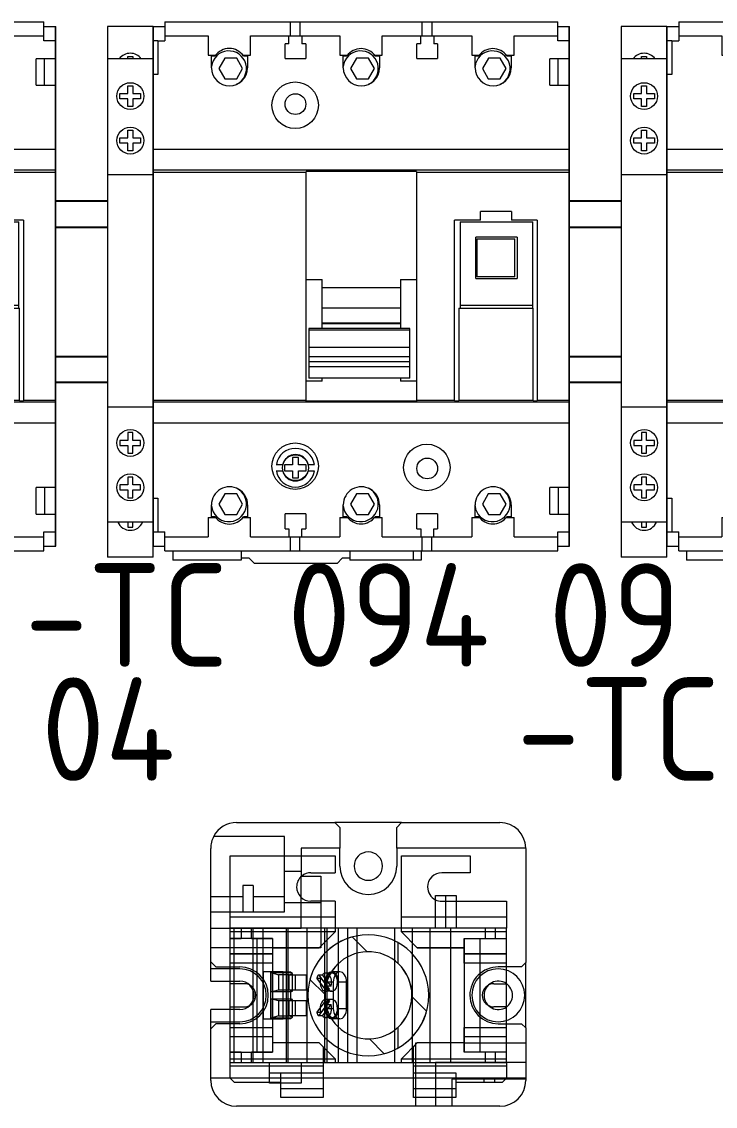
# Model space of a CAD drawing. Header units: millimetres. Extents: x 0 to 69574, y -5 to 41746.
# Drawn here: x 39216.5 to 39350.7, y 31009.5 to 31219.4 of the extents above; entities that cross this region are included whole.
import ezdxf
from ezdxf.enums import TextEntityAlignment as Align

# ---------------------------------------------------------------- set-up
doc = ezdxf.new("R2010")
doc.units = ezdxf.units.MM
doc.set_wipeout_variables(frame=1)
doc.layers.add('000-PI-Oprema', color=30, linetype='Continuous', lineweight=5)
doc.layers.add('000-PI_TEXT', color=7, linetype='Continuous')
doc.layers.add('004-PI-DIN Šina', color=3, linetype='Continuous')
doc.styles.add('PI0', font='isocpeur.ttf', dxfattribs={"width": 0.9})

# ---------------------------------------------------------------- blocks, each defined once
blk = doc.blocks.new('*U1111')
at = {"layer": '004-PI-DIN Šina'}
blk.add_lwpolyline([(570, -17.5), (570, 17.5), (0, 17.5), (0, -17.5)], close=True, dxfattribs=at)
for points in [[(0, 12.5), (570, 12.5)], [(0, -12.5), (570, -12.5)]]:
    blk.add_lwpolyline(points, dxfattribs=at)
blk = doc.blocks.new('NG125 - 18727')
at = {"layer": '000-PI-Oprema'}
for p, q in [((44905.47, 31577.53), (44903.92, 31577.53)), ((44906.47, 31576.53), (44905.47, 31577.53)), ((44923.47, 31577.53), (44922.47, 31576.53)), ((44924.92, 31577.53), (44923.47, 31577.53)), ((44903.92, 31577.15), (44890.67, 31577.15)), ((44922.47, 31576.53), (44906.47, 31576.53)), ((44938.72, 31577.15), (44924.92, 31577.15))]:
    blk.add_line(p, q, dxfattribs=at)
blk.add_wipeout([(44886.87, 31680.45), (44889.17, 31680.45), (44889.17, 31681.36), (44965.17, 31681.36), (44965.17, 31680.45), (44967.47, 31680.45), (44967.47, 31579.85), (44965.17, 31579.85), (44965.17, 31578.95), (44889.17, 31578.95), (44889.17, 31579.85), (44886.87, 31579.85)]).dxf.layer = '000-PI-Oprema'
for p, q in [((44886.87, 31579.85), (44886.87, 31680.45)), ((44886.87, 31680.45), (44889.17, 31680.45)), ((44886.97, 31579.85), (44886.97, 31680.45)), ((44889.17, 31681.36), (44889.17, 31677.66)), ((44889.17, 31681.36), (44965.17, 31681.36)), ((44913.44, 31678.65), (44913.44, 31681.36)), ((44915.29, 31681.36), (44915.29, 31678.65)), ((44938.94, 31678.65), (44938.94, 31681.36)), ((44940.79, 31681.36), (44940.79, 31678.65)), ((44965.17, 31677.66), (44965.17, 31681.36)), ((44965.17, 31680.45), (44967.47, 31680.45)), ((44967.37, 31579.85), (44967.37, 31680.45)), ((44967.47, 31579.85), (44967.47, 31680.45)), ((44889.17, 31678.65), (44897.52, 31678.65)), ((44897.52, 31678.65), (44897.52, 31674.85)), ((44905.72, 31674.85), (44905.72, 31678.65)), ((44905.72, 31678.65), (44923.02, 31678.65)), ((44913.17, 31677.06), (44913.17, 31678.66)), ((44915.67, 31678.66), (44915.67, 31677.06)), ((44923.02, 31678.65), (44923.02, 31674.85)), ((44931.22, 31674.85), (44931.22, 31678.65)), ((44931.22, 31678.65), (44948.52, 31678.65)), ((44938.67, 31677.07), (44938.67, 31678.66)), ((44941.17, 31678.66), (44941.17, 31677.07)), ((44948.52, 31678.65), (44948.52, 31674.85)), ((44956.72, 31674.85), (44956.72, 31678.65)), ((44956.72, 31678.65), (44965.17, 31678.65)), ((44887.82, 31677.66), (44886.97, 31677.66)), ((44887.82, 31677.66), (44887.82, 31671.16)), ((44887.82, 31677.66), (44889.17, 31677.66)), ((44912.42, 31674.22), (44912.42, 31677.06)), ((44913.17, 31677.06), (44912.42, 31677.06)), ((44916.42, 31677.06), (44915.67, 31677.06)), ((44916.42, 31677.06), (44916.42, 31674.22)), ((44937.92, 31674.22), (44937.92, 31677.07)), ((44938.67, 31677.07), (44937.92, 31677.07)), ((44941.92, 31677.07), (44941.17, 31677.07)), ((44941.92, 31677.07), (44941.92, 31674.22)), ((44967.37, 31677.66), (44965.17, 31677.66)), ((44897.52, 31674.85), (44898.97, 31674.85)), ((44898.17, 31672.45), (44898.17, 31674.75)), ((44898.17, 31674.75), (44898.89, 31674.75)), ((44900.74, 31674.31), (44899.59, 31672.31)), ((44903.05, 31674.31), (44900.74, 31674.31)), ((44904.21, 31672.31), (44903.05, 31674.31)), ((44904.27, 31674.85), (44905.72, 31674.85)), ((44904.34, 31674.75), (44905.17, 31674.75)), ((44905.17, 31674.75), (44905.17, 31672.45)), ((44912.42, 31674.22), (44916.42, 31674.22)), ((44923.02, 31674.85), (44924.47, 31674.85)), ((44923.67, 31672.45), (44923.67, 31674.75)), ((44923.67, 31674.75), (44924.39, 31674.75)), ((44926.25, 31674.32), (44925.09, 31672.32)), ((44928.56, 31674.31), (44926.25, 31674.32)), ((44929.71, 31672.31), (44928.56, 31674.31)), ((44929.76, 31674.85), (44931.22, 31674.85)), ((44929.84, 31674.75), (44930.67, 31674.75)), ((44930.67, 31674.75), (44930.67, 31672.45)), ((44937.92, 31674.22), (44941.92, 31674.22)), ((44948.52, 31674.85), (44949.97, 31674.85)), ((44949.17, 31672.45), (44949.17, 31674.75)), ((44949.17, 31674.75), (44949.89, 31674.75)), ((44951.75, 31674.32), (44950.59, 31672.32)), ((44954.06, 31674.31), (44951.75, 31674.32)), ((44955.21, 31672.31), (44954.06, 31674.31)), ((44955.26, 31674.85), (44956.72, 31674.85)), ((44955.34, 31674.75), (44956.17, 31674.75)), ((44956.17, 31674.75), (44956.17, 31672.45)), ((44963.67, 31669.1), (44963.67, 31674.2)), ((44967.37, 31674.2), (44963.67, 31674.2)), ((44965.27, 31669.1), (44965.27, 31674.2)), ((44899.59, 31672.31), (44900.74, 31670.31)), ((44903.05, 31670.31), (44904.21, 31672.31)), ((44925.09, 31672.32), (44926.23, 31670.32)), ((44928.54, 31670.31), (44929.71, 31672.31)), ((44950.59, 31672.32), (44951.73, 31670.32)), ((44954.04, 31670.31), (44955.21, 31672.31)), ((44887.82, 31671.16), (44886.97, 31671.16)), ((44900.74, 31670.31), (44903.05, 31670.31)), ((44926.23, 31670.32), (44928.54, 31670.31)), ((44951.73, 31670.32), (44954.04, 31670.31)), ((44963.67, 31669.1), (44967.37, 31669.1)), ((44967.37, 31656.64), (44886.97, 31656.64)), ((44967.37, 31656.6), (44886.97, 31656.6)), ((44967.37, 31652.6), (44886.97, 31652.6)), ((44886.97, 31652.25), (44916.52, 31652.25)), ((44916.52, 31607.95), (44916.52, 31652.36)), ((44937.82, 31652.36), (44916.52, 31652.36)), ((44937.82, 31652.36), (44937.82, 31607.95)), ((44937.82, 31652.25), (44967.37, 31652.25)), ((44956.22, 31644.6), (44950.22, 31644.6)), ((44950.22, 31642.95), (44950.22, 31644.6)), ((44956.22, 31644.6), (44956.22, 31642.95)), ((44945.22, 31608.03), (44945.22, 31642.95)), ((44950.22, 31642.95), (44945.22, 31642.95)), ((44946.32, 31642.65), (44960.32, 31642.65)), ((44946.32, 31642.65), (44946.32, 31625.9)), ((44961.22, 31642.95), (44956.22, 31642.95)), ((44960.32, 31625.9), (44960.32, 31642.65)), ((44961.22, 31642.95), (44961.22, 31608.03)), ((44957.29, 31639.64), (44949.31, 31639.64)), ((44949.31, 31631.65), (44949.31, 31639.64)), ((44949.53, 31639.35), (44956.87, 31639.35)), ((44949.53, 31639.35), (44949.53, 31632.01)), ((44956.87, 31632.01), (44956.87, 31639.35)), ((44957.29, 31639.64), (44957.29, 31631.65)), ((44956.87, 31632.01), (44949.53, 31632.01)), ((44916.52, 31631.5), (44919.57, 31631.5)), ((44919.57, 31622.01), (44919.57, 31631.5)), ((44919.57, 31629.9), (44934.77, 31629.9)), ((44934.77, 31631.5), (44937.82, 31631.5)), ((44934.77, 31631.5), (44934.77, 31622.01)), ((44949.31, 31631.65), (44957.29, 31631.65)), ((44934.77, 31625.94), (44919.57, 31625.94)), ((44946.02, 31625.9), (44960.42, 31625.9)), ((44946.02, 31625.9), (44946.02, 31608.03)), ((44960.32, 31626.44), (44946.32, 31626.44)), ((44960.42, 31608.03), (44960.42, 31625.9)), ((44916.98, 31622.01), (44916.98, 31612.37)), ((44936.58, 31622.01), (44916.98, 31622.01)), ((44936.58, 31621.65), (44916.98, 31621.65)), ((44934.77, 31623), (44919.57, 31623)), ((44919.57, 31622.97), (44934.77, 31622.97)), ((44936.58, 31612.37), (44936.58, 31622.01)), ((44936.58, 31618.29), (44916.98, 31618.29)), ((44936.58, 31616.54), (44916.98, 31616.54)), ((44936.58, 31615.53), (44916.98, 31615.53)), ((44936.58, 31614.59), (44916.98, 31614.59)), ((44919.57, 31611.81), (44916.52, 31611.81)), ((44936.58, 31612.37), (44916.98, 31612.37)), ((44919.57, 31611.81), (44919.57, 31612.37)), ((44934.77, 31612.37), (44934.77, 31611.81)), ((44937.82, 31611.81), (44934.77, 31611.81)), ((44916.52, 31608.06), (44886.97, 31608.06)), ((44967.37, 31607.71), (44886.97, 31607.71)), ((44937.82, 31607.95), (44916.52, 31607.95)), ((44945.22, 31608.06), (44937.82, 31608.06)), ((44945.22, 31608.03), (44946.02, 31608.03)), ((44960.42, 31608.06), (44946.02, 31608.06)), ((44960.42, 31608.03), (44961.22, 31608.03)), ((44967.37, 31608.06), (44961.22, 31608.06)), ((44967.37, 31603.69), (44886.97, 31603.69)), ((44915.02, 31597.02), (44913.82, 31597.02)), ((44913.82, 31597.02), (44913.82, 31595.64)), ((44915.02, 31595.64), (44915.02, 31597.02)), ((44910.72, 31595.71), (44911.95, 31595.71)), ((44911.95, 31594.4), (44910.72, 31594.4)), ((44913.82, 31595.64), (44912.3, 31595.64)), ((44912.3, 31595.64), (44912.3, 31594.46)), ((44912.3, 31594.46), (44913.82, 31594.46)), ((44913.82, 31594.46), (44913.82, 31593.08)), ((44916.51, 31595.64), (44915.02, 31595.64)), ((44915.02, 31594.46), (44916.51, 31594.46)), ((44915.02, 31593.08), (44915.02, 31594.46)), ((44916.51, 31594.46), (44916.51, 31595.64)), ((44916.88, 31595.71), (44918.11, 31595.71)), ((44918.11, 31594.4), (44916.88, 31594.4)), ((44913.82, 31593.08), (44915.02, 31593.08)), ((44900.74, 31590.01), (44899.59, 31588.01)), ((44903.05, 31590.01), (44900.74, 31590.01)), ((44904.21, 31588.01), (44903.05, 31590.01)), ((44926.23, 31590.01), (44925.09, 31588.01)), ((44928.54, 31590.02), (44926.23, 31590.01)), ((44929.71, 31588.02), (44928.54, 31590.02)), ((44951.73, 31590.01), (44950.59, 31588.01)), ((44954.04, 31590.02), (44951.73, 31590.01)), ((44955.21, 31588.02), (44954.04, 31590.02)), ((44967.37, 31591.2), (44963.67, 31591.2)), ((44963.67, 31586.1), (44963.67, 31591.2)), ((44965.27, 31591.2), (44965.27, 31586.1)), ((44886.97, 31589.15), (44887.82, 31589.15)), ((44887.82, 31589.15), (44887.82, 31582.65)), ((44898.17, 31585.57), (44898.17, 31587.87)), ((44899.59, 31588.01), (44900.74, 31586.01)), ((44903.05, 31586.01), (44904.21, 31588.01)), ((44905.17, 31587.87), (44905.17, 31585.57)), ((44923.67, 31585.57), (44923.67, 31587.87)), ((44925.09, 31588.01), (44926.25, 31586.01)), ((44928.56, 31586.02), (44929.71, 31588.02)), ((44930.67, 31587.87), (44930.67, 31585.57)), ((44949.17, 31585.57), (44949.17, 31587.87)), ((44950.59, 31588.01), (44951.75, 31586.01)), ((44954.06, 31586.02), (44955.21, 31588.02)), ((44956.17, 31587.87), (44956.17, 31585.57)), ((44900.74, 31586.01), (44903.05, 31586.01)), ((44916.42, 31586.11), (44912.42, 31586.11)), ((44912.42, 31583.26), (44912.42, 31586.11)), ((44916.42, 31586.11), (44916.42, 31583.26)), ((44926.25, 31586.01), (44928.56, 31586.02)), ((44941.92, 31586.11), (44937.92, 31586.11)), ((44937.92, 31583.26), (44937.92, 31586.11)), ((44941.92, 31586.11), (44941.92, 31583.26)), ((44951.75, 31586.01), (44954.06, 31586.02)), ((44963.67, 31586.1), (44967.37, 31586.1)), ((44897.52, 31585.45), (44898.98, 31585.45)), ((44897.52, 31585.45), (44897.52, 31581.69)), ((44898.89, 31585.57), (44898.17, 31585.57)), ((44904.25, 31585.45), (44905.72, 31585.45)), ((44905.17, 31585.57), (44904.34, 31585.57)), ((44905.72, 31581.69), (44905.72, 31585.45)), ((44923.02, 31585.45), (44924.48, 31585.45)), ((44923.02, 31585.45), (44923.02, 31581.69)), ((44924.39, 31585.57), (44923.67, 31585.57)), ((44929.75, 31585.45), (44931.22, 31585.45)), ((44930.67, 31585.57), (44929.84, 31585.57)), ((44931.22, 31581.69), (44931.22, 31585.45)), ((44948.52, 31585.45), (44949.98, 31585.45)), ((44948.52, 31585.45), (44948.52, 31581.69)), ((44949.89, 31585.57), (44949.17, 31585.57)), ((44955.25, 31585.45), (44956.72, 31585.45)), ((44956.17, 31585.57), (44955.34, 31585.57)), ((44956.72, 31581.69), (44956.72, 31585.45)), ((44886.97, 31582.65), (44887.82, 31582.65)), ((44887.82, 31582.65), (44889.17, 31582.65)), ((44889.17, 31578.96), (44889.17, 31582.65)), ((44889.17, 31581.69), (44897.52, 31581.69)), ((44905.72, 31581.69), (44913.17, 31581.69)), ((44912.42, 31583.26), (44913.17, 31583.26)), ((44913.17, 31583.26), (44913.17, 31581.66)), ((44913.17, 31581.66), (44915.67, 31581.66)), ((44913.44, 31578.95), (44913.44, 31581.66)), ((44915.29, 31578.95), (44915.29, 31581.66)), ((44915.67, 31583.26), (44916.42, 31583.26)), ((44915.67, 31581.66), (44915.67, 31583.26)), ((44915.67, 31581.69), (44923.02, 31581.69)), ((44931.22, 31581.69), (44938.67, 31581.69)), ((44937.92, 31583.26), (44938.67, 31583.26)), ((44938.67, 31583.26), (44938.67, 31581.66)), ((44938.67, 31581.66), (44941.17, 31581.66)), ((44938.94, 31578.95), (44938.94, 31581.66)), ((44940.79, 31578.95), (44940.79, 31581.66)), ((44941.17, 31583.26), (44941.92, 31583.26)), ((44941.17, 31581.66), (44941.17, 31583.26)), ((44941.17, 31581.69), (44948.52, 31581.69)), ((44956.72, 31581.69), (44965.17, 31581.69)), ((44965.17, 31582.65), (44967.37, 31582.65)), ((44965.17, 31578.96), (44965.17, 31582.65)), ((44886.87, 31579.85), (44889.17, 31579.85)), ((44965.17, 31579.85), (44967.47, 31579.85)), ((44889.17, 31578.99), (44913.44, 31578.99)), ((44889.17, 31578.95), (44965.17, 31578.95)), ((44890.67, 31578.95), (44890.67, 31577.15)), ((44903.92, 31578.95), (44903.92, 31577.15)), ((44915.29, 31578.99), (44938.94, 31578.99)), ((44924.92, 31578.95), (44924.92, 31577.15)), ((44937.17, 31578.95), (44937.17, 31577.15)), ((44938.72, 31578.95), (44938.72, 31577.15)), ((44940.79, 31578.99), (44965.17, 31578.99))]:
    blk.add_line(p, q, dxfattribs=at)
for centre, radius in [((44914.36, 31665.19), 4.5), ((44914.42, 31665.41), 2.01), ((44914.36, 31595.35), 4.5), ((44939.84, 31595.11), 4.5), ((44914.42, 31595.06), 2.5), ((44939.92, 31594.91), 2.01)]:
    blk.add_circle(centre, radius, dxfattribs=at)
for centre, radius, start, end in [((44901.62, 31672.86), 3.32, 34.9041, 145.0933), ((44927.12, 31672.78), 3.36, 35.9277, 144.0696), ((44952.62, 31672.78), 3.36, 35.9124, 144.085), ((44901.55, 31672.3), 3.4, 295.8467, 173.7823), ((44927.05, 31672.3), 3.4, 295.8467, 173.7823), ((44952.55, 31672.3), 3.4, 295.8467, 173.7823), ((44901.67, 31672.45), 3.5, 180.0006, 359.9994), ((44927.17, 31672.45), 3.5, 180.0006, 359.9994), ((44952.67, 31672.45), 3.5, 180.0006, 359.9994), ((44914.42, 31595.05), 3.75, 10.0334, 169.9666), ((44914.42, 31595.05), 2.55, 14.8453, 165.1547), ((44914.42, 31595.05), 3.75, 190.0334, 349.9666), ((44914.42, 31595.05), 2.55, 194.8453, 345.1547), ((44901.67, 31587.87), 3.5, 359.9994, 180.0006), ((44901.55, 31588.02), 3.4, 186.2177, 64.0719), ((44927.17, 31587.87), 3.5, 359.9994, 180.0006), ((44927.05, 31588.02), 3.4, 186.2177, 64.0719), ((44952.67, 31587.87), 3.5, 359.9994, 180.0006), ((44952.55, 31588.02), 3.4, 186.2177, 64.0719), ((44901.62, 31587.47), 3.32, 214.9068, 325.0959), ((44927.12, 31587.55), 3.36, 215.9304, 324.0723), ((44952.62, 31587.55), 3.36, 215.9151, 324.0876)]:
    blk.add_arc(centre, radius, start, end, dxfattribs=at)
blk = doc.blocks.new('NG125 AUX - 19072')
at = {"layer": '000-PI-Oprema'}
for p, q in [((44879.01, 31670.7), (44878.45, 31671.64)), ((44879.58, 31671.64), (44879.01, 31670.7)), ((44879.58, 31672.74), (44879.58, 31671.64)), ((44879.68, 31650.14), (44879.68, 31654.14)), ((44881.58, 31647.14), (44881.58, 31648.74)), ((44882.48, 31641.54), (44882.48, 31645.54)), ((44883.58, 31612.44), (44883.58, 31616.9)), ((44878.45, 31587.34), (44879.01, 31588.28)), ((44879.01, 31588.28), (44879.58, 31587.34)), ((44879.58, 31586.24), (44879.58, 31587.34))]:
    blk.add_line(p, q, dxfattribs=at)
blk.add_wipeout([(44867.18, 31680.84), (44875.98, 31680.84), (44875.98, 31578.14), (44867.18, 31578.14)]).dxf.layer = '000-PI-Oprema'
for p, q in [((44867.18, 31680.84), (44867.18, 31578.14)), ((44875.98, 31680.84), (44867.18, 31680.84)), ((44875.98, 31578.14), (44875.98, 31680.84)), ((44875.98, 31674.54), (44867.18, 31674.54)), ((44871.08, 31674.54), (44871.08, 31675.04)), ((44871.08, 31675.04), (44872.08, 31675.04)), ((44872.08, 31675.04), (44872.08, 31674.54)), ((44875.98, 31672.74), (44879.58, 31672.74)), ((44878.45, 31671.64), (44875.98, 31671.64)), ((44869.58, 31666.84), (44869.58, 31667.84)), ((44869.58, 31667.84), (44871.08, 31667.84)), ((44871.08, 31667.84), (44871.08, 31669.34)), ((44871.08, 31669.34), (44872.08, 31669.34)), ((44872.08, 31669.34), (44872.08, 31667.84)), ((44872.08, 31667.84), (44873.58, 31667.84)), ((44873.58, 31667.84), (44873.58, 31666.84)), ((44871.08, 31666.84), (44869.58, 31666.84)), ((44871.08, 31665.34), (44871.08, 31666.84)), ((44872.08, 31666.84), (44872.08, 31665.34)), ((44873.58, 31666.84), (44872.08, 31666.84)), ((44872.08, 31665.34), (44871.08, 31665.34)), ((44869.58, 31658.24), (44869.58, 31659.24)), ((44869.58, 31659.24), (44871.08, 31659.24)), ((44871.08, 31659.24), (44871.08, 31660.74)), ((44871.08, 31660.74), (44872.08, 31660.74)), ((44872.08, 31660.74), (44872.08, 31659.24)), ((44872.08, 31659.24), (44873.58, 31659.24)), ((44873.58, 31659.24), (44873.58, 31658.24)), ((44871.08, 31658.24), (44869.58, 31658.24)), ((44871.08, 31656.74), (44871.08, 31658.24)), ((44872.08, 31658.24), (44872.08, 31656.74)), ((44873.58, 31658.24), (44872.08, 31658.24)), ((44872.08, 31656.74), (44871.08, 31656.74)), ((44875.98, 31654.14), (44879.68, 31654.14)), ((44879.68, 31653.87), (44875.98, 31653.87)), ((44875.98, 31652.14), (44867.18, 31652.14)), ((44875.98, 31650.41), (44879.68, 31650.41)), ((44875.98, 31650.14), (44879.68, 31650.14)), ((44875.98, 31648.74), (44881.58, 31648.74)), ((44875.98, 31647.14), (44881.58, 31647.14)), ((44875.98, 31645.54), (44882.48, 31645.54)), ((44875.98, 31641.54), (44882.48, 31641.54)), ((44883.58, 31616.9), (44875.98, 31616.9)), ((44883.58, 31614.37), (44875.98, 31614.37)), ((44883.58, 31612.44), (44875.98, 31612.44)), ((44875.98, 31607.14), (44867.18, 31607.14)), ((44871.08, 31600.74), (44869.58, 31600.74)), ((44869.58, 31600.74), (44869.58, 31599.74)), ((44872.08, 31602.24), (44871.08, 31602.24)), ((44871.08, 31602.24), (44871.08, 31600.74)), ((44872.08, 31600.74), (44872.08, 31602.24)), ((44873.58, 31600.74), (44872.08, 31600.74)), ((44873.58, 31599.74), (44873.58, 31600.74)), ((44869.58, 31599.74), (44871.08, 31599.74)), ((44871.08, 31599.74), (44871.08, 31598.24)), ((44871.08, 31598.24), (44872.08, 31598.24)), ((44872.08, 31599.74), (44873.58, 31599.74)), ((44872.08, 31598.24), (44872.08, 31599.74)), ((44871.08, 31592.14), (44869.58, 31592.14)), ((44869.58, 31592.14), (44869.58, 31591.14)), ((44872.08, 31593.64), (44871.08, 31593.64)), ((44871.08, 31593.64), (44871.08, 31592.14)), ((44872.08, 31592.14), (44872.08, 31593.64)), ((44873.58, 31592.14), (44872.08, 31592.14)), ((44873.58, 31591.14), (44873.58, 31592.14)), ((44869.58, 31591.14), (44871.08, 31591.14)), ((44871.08, 31591.14), (44871.08, 31589.64)), ((44872.08, 31591.14), (44873.58, 31591.14)), ((44872.08, 31589.64), (44872.08, 31591.14)), ((44871.08, 31589.64), (44872.08, 31589.64)), ((44878.45, 31587.34), (44875.98, 31587.34)), ((44875.98, 31586.24), (44879.58, 31586.24)), ((44875.98, 31584.94), (44867.18, 31584.94)), ((44871.08, 31584.94), (44871.08, 31583.94)), ((44871.08, 31583.94), (44872.08, 31583.94)), ((44872.08, 31583.94), (44872.08, 31584.94)), ((44875.98, 31578.14), (44867.18, 31578.14))]:
    blk.add_line(p, q, dxfattribs=at)
for centre in [(44871.58, 31667.34), (44871.58, 31658.74), (44871.58, 31600.24), (44871.58, 31591.64)]:
    blk.add_circle(centre, 2.6, dxfattribs=at)
for centre, start, end in [((44871.58, 31673.04), 35.182, 144.8148), ((44871.58, 31585.94), 202.6927, 336.9213)]:
    blk.add_arc(centre, 2.6, start, end, dxfattribs=at)
blk = doc.blocks.new('DELTA IP 15 - 47506015')
at = {"layer": '000-PI-Oprema'}
for p, q in [((47093.87, 28633.66), (47094.94, 28633.66)), ((47093.87, 28633.66), (47093.87, 28633.66)), ((47094.94, 28633.66), (47094.94, 28633.66)), ((47094.94, 28633.66), (47096.94, 28633.66)), ((47096.94, 28633.66), (47103.2, 28633.66)), ((47096.94, 28633.66), (47096.94, 28633.66)), ((47103.2, 28633.66), (47103.2, 28633.66)), ((47103.2, 28633.66), (47110.14, 28633.66)), ((47103.2, 28631.94), (47103.2, 28633.66)), ((47106.34, 28633.66), (47106.34, 28633.66)), ((47106.34, 28625.19), (47106.34, 28633.66)), ((47110.14, 28633.66), (47144.81, 28633.66)), ((47110.14, 28633.66), (47110.14, 28633.66)), ((47110.14, 28633.66), (47110.14, 28631.94)), ((47144.81, 28633.66), (47144.81, 28633.66)), ((47102.42, 28631.94), (47110.62, 28631.94)), ((47102.42, 28627.19), (47102.42, 28631.94)), ((47102.42, 28631.94), (47102.42, 28631.94)), ((47103.2, 28628.38), (47103.2, 28631.94)), ((47110.14, 28631.94), (47110.14, 28621.39)), ((47110.62, 28631.94), (47110.62, 28631.94)), ((47110.62, 28631.94), (47110.62, 28627.19)), ((47128.05, 28627.19), (47128.05, 28631.94)), ((47128.05, 28631.94), (47128.05, 28631.94)), ((47128.05, 28631.94), (47136.25, 28631.94)), ((47136.25, 28631.94), (47136.25, 28627.19)), ((47136.25, 28631.94), (47136.25, 28631.94)), ((47089.06, 28630.04), (47089.06, 28630.04)), ((47093.39, 28628.99), (47092.62, 28628.23)), ((47093.39, 28628.99), (47093.39, 28628.99)), ((47102.42, 28628.99), (47093.39, 28628.99)), ((47094.94, 28628.38), (47094.94, 28628.99)), ((47096.94, 28628.99), (47096.94, 28628.38)), ((47102.42, 28630.19), (47102.42, 28630.19)), ((47102.42, 28630.19), (47102.42, 28630.19)), ((47110.62, 28630.19), (47102.42, 28630.19)), ((47102.42, 28628.99), (47102.42, 28628.99)), ((47110.62, 28630.19), (47110.62, 28630.19)), ((47110.62, 28630.19), (47110.62, 28630.19)), ((47128.05, 28630.19), (47128.05, 28630.19)), ((47128.05, 28630.19), (47128.05, 28630.19)), ((47136.25, 28630.19), (47128.05, 28630.19)), ((47132.34, 28629.19), (47136.25, 28629.19)), ((47132.34, 28627.19), (47132.34, 28629.19)), ((47132.34, 28629.19), (47132.34, 28629.19)), ((47136.25, 28630.19), (47136.25, 28630.19)), ((47136.25, 28630.19), (47136.25, 28630.19)), ((47136.25, 28629.19), (47138.47, 28629.19)), ((47145.28, 28628.99), (47136.25, 28628.99)), ((47136.25, 28628.99), (47136.25, 28628.99)), ((47138.47, 28629.19), (47138.47, 28628.99)), ((47138.47, 28629.19), (47138.47, 28629.19)), ((47138.47, 28628.99), (47138.47, 28627.19)), ((47145.28, 28628.99), (47145.28, 28628.99)), ((47146.05, 28628.23), (47145.28, 28628.99)), ((47149.62, 28630.04), (47149.62, 28630.04)), ((47088.87, 28628.38), (47088.87, 28628.66)), ((47088.87, 28628.66), (47088.87, 28628.66)), ((47088.87, 28628.66), (47088.87, 28628.66)), ((47088.87, 28628.38), (47088.87, 28628.38)), ((47088.87, 28628.38), (47092.78, 28628.38)), ((47088.87, 28621.39), (47088.87, 28628.38)), ((47088.87, 28628.14), (47088.87, 28628.14)), ((47149.81, 28628.14), (47088.87, 28628.14)), ((47092.62, 28628.23), (47092.62, 28628.23)), ((47092.62, 28625.19), (47092.62, 28628.23)), ((47092.78, 28628.38), (47103.2, 28628.38)), ((47094.94, 28628.38), (47094.94, 28628.38)), ((47096.94, 28628.38), (47096.94, 28628.38)), ((47110.62, 28627.19), (47102.42, 28627.19)), ((47102.42, 28627.19), (47102.42, 28627.19)), ((47103.2, 28628.38), (47103.2, 28628.38)), ((47110.62, 28627.19), (47110.62, 28625.19)), ((47110.62, 28627.19), (47110.62, 28627.19)), ((47128.05, 28625.19), (47128.05, 28627.19)), ((47128.05, 28627.19), (47128.05, 28627.19)), ((47136.25, 28627.19), (47128.05, 28627.19)), ((47138.47, 28627.19), (47132.34, 28627.19)), ((47132.34, 28625.19), (47132.34, 28627.19)), ((47136.25, 28627.19), (47136.25, 28627.19)), ((47138.47, 28627.19), (47138.47, 28625.19)), ((47146.05, 28628.23), (47146.05, 28628.23)), ((47146.05, 28628.23), (47146.05, 28625.19)), ((47149.81, 28628.66), (47149.81, 28618.66)), ((47149.81, 28628.66), (47149.81, 28628.66)), ((47149.81, 28628.66), (47149.81, 28628.66)), ((47149.81, 28628.14), (47149.81, 28628.14)), ((47088.87, 28625.19), (47088.87, 28625.19)), ((47088.87, 28625.19), (47106.34, 28625.19)), ((47092.62, 28625.89), (47092.62, 28625.89)), ((47092.62, 28625.89), (47110.62, 28625.89)), ((47114.28, 28625.19), (47092.62, 28625.19)), ((47092.62, 28625.19), (47092.62, 28623.19)), ((47092.62, 28625.19), (47092.62, 28625.19)), ((47092.62, 28625.19), (47092.62, 28625.19)), ((47094.74, 28625.19), (47094.74, 28625.19)), ((47094.74, 28625.19), (47094.74, 28623.19)), ((47096.74, 28625.19), (47096.74, 28625.19)), ((47096.74, 28623.19), (47096.74, 28625.19)), ((47103.44, 28599.19), (47103.44, 28625.19)), ((47106.34, 28625.19), (47106.34, 28625.19)), ((47107.44, 28599.19), (47107.44, 28625.19)), ((47110.62, 28625.89), (47110.62, 28625.89)), ((47110.62, 28625.19), (47110.62, 28622.16)), ((47110.84, 28599.19), (47110.84, 28625.19)), ((47112.92, 28625.19), (47112.92, 28625.19)), ((47112.92, 28625.19), (47112.92, 28624.46)), ((47114.28, 28599.19), (47114.28, 28625.19)), ((47123.36, 28625.19), (47114.28, 28625.19)), ((47121.54, 28599.19), (47121.54, 28625.19)), ((47123.36, 28599.19), (47123.36, 28625.19)), ((47127.37, 28625.19), (47123.36, 28625.19)), ((47125.14, 28599.19), (47125.14, 28625.19)), ((47125.75, 28625.19), (47125.75, 28625.19)), ((47125.75, 28624.46), (47125.75, 28625.19)), ((47134.91, 28625.19), (47127.37, 28625.19)), ((47127.37, 28599.19), (47127.37, 28625.19)), ((47127.84, 28599.19), (47127.84, 28625.19)), ((47128.05, 28625.89), (47128.05, 28625.89)), ((47128.05, 28625.89), (47146.05, 28625.89)), ((47128.05, 28622.16), (47128.05, 28625.19)), ((47131.24, 28599.19), (47131.24, 28625.19)), ((47138.47, 28625.19), (47132.34, 28625.19)), ((47132.34, 28625.19), (47132.34, 28625.19)), ((47139.77, 28625.19), (47134.91, 28625.19)), ((47134.91, 28599.19), (47134.91, 28625.19)), ((47135.24, 28599.19), (47135.24, 28625.19)), ((47138.47, 28625.19), (47138.47, 28625.19)), ((47139.77, 28599.19), (47139.77, 28625.19)), ((47141.7, 28625.19), (47139.77, 28625.19)), ((47141.7, 28599.19), (47141.7, 28625.19)), ((47145.35, 28625.19), (47141.7, 28625.19)), ((47141.94, 28625.19), (47141.94, 28625.19)), ((47141.94, 28625.19), (47141.94, 28623.19)), ((47143.94, 28625.19), (47143.94, 28625.19)), ((47143.94, 28623.19), (47143.94, 28625.19)), ((47145.35, 28599.19), (47145.35, 28625.19)), ((47146.05, 28625.19), (47145.35, 28625.19)), ((47146.05, 28625.89), (47146.05, 28625.89)), ((47146.05, 28625.19), (47146.05, 28625.19)), ((47146.05, 28625.19), (47146.05, 28599.19)), ((47146.05, 28625.19), (47146.05, 28625.19)), ((47092.62, 28624.49), (47092.62, 28624.49)), ((47112.92, 28624.49), (47092.62, 28624.49)), ((47092.62, 28624.49), (47092.62, 28624.49)), ((47110.62, 28624.49), (47092.62, 28624.49)), ((47092.62, 28623.19), (47092.62, 28601.19)), ((47092.62, 28623.19), (47097.76, 28623.19)), ((47092.62, 28623.19), (47092.62, 28623.19)), ((47092.62, 28623.19), (47092.62, 28623.19)), ((47092.62, 28623.19), (47094.74, 28623.19)), ((47094.74, 28623.19), (47094.74, 28623.19)), ((47096.74, 28623.19), (47096.74, 28623.19)), ((47096.74, 28623.19), (47100.82, 28623.19)), ((47097.76, 28601.19), (47097.76, 28623.19)), ((47097.76, 28623.19), (47100.82, 28623.19)), ((47100.82, 28601.19), (47100.82, 28623.19)), ((47100.82, 28623.19), (47100.82, 28623.19)), ((47100.82, 28623.19), (47100.82, 28618.44)), ((47100.82, 28623.19), (47100.82, 28623.19)), ((47109.86, 28621.39), (47112.92, 28624.46)), ((47110.62, 28624.49), (47110.62, 28624.49)), ((47112.92, 28624.49), (47112.92, 28624.49)), ((47112.92, 28624.46), (47112.92, 28624.46)), ((47116.26, 28623.48), (47119.11, 28620.63)), ((47116.26, 28623.48), (47116.26, 28623.48)), ((47146.05, 28624.49), (47125.75, 28624.49)), ((47125.75, 28624.49), (47125.75, 28624.49)), ((47125.75, 28624.46), (47128.81, 28621.39)), ((47125.75, 28624.46), (47125.75, 28624.46)), ((47128.05, 28624.49), (47128.05, 28624.49)), ((47146.05, 28624.49), (47128.05, 28624.49)), ((47137.85, 28623.19), (47137.85, 28623.19)), ((47137.85, 28601.19), (47137.85, 28623.19)), ((47140.92, 28623.19), (47137.85, 28623.19)), ((47137.85, 28618.44), (47137.85, 28623.19)), ((47137.85, 28623.19), (47141.94, 28623.19)), ((47137.85, 28623.19), (47137.85, 28623.19)), ((47140.92, 28601.19), (47140.92, 28623.19)), ((47146.05, 28623.19), (47140.92, 28623.19)), ((47141.94, 28623.19), (47141.94, 28623.19)), ((47143.94, 28623.19), (47143.94, 28623.19)), ((47143.94, 28623.19), (47146.05, 28623.19)), ((47146.05, 28624.49), (47146.05, 28624.49)), ((47146.05, 28624.49), (47146.05, 28624.49)), ((47146.05, 28623.19), (47146.05, 28623.19)), ((47146.05, 28623.19), (47146.05, 28623.19)), ((47088.87, 28618.51), (47088.87, 28621.39)), ((47088.87, 28621.39), (47088.87, 28621.39)), ((47092.62, 28621.39), (47088.87, 28621.39)), ((47100.82, 28621.39), (47092.62, 28621.39)), ((47100.82, 28621.39), (47100.82, 28621.39)), ((47100.82, 28621.39), (47109.86, 28621.39)), ((47100.82, 28621.39), (47109.86, 28621.39)), ((47100.82, 28621.39), (47100.82, 28621.39)), ((47109.86, 28621.39), (47110.62, 28622.16)), ((47109.86, 28621.39), (47109.86, 28621.39)), ((47110.14, 28621.39), (47109.86, 28621.39)), ((47109.86, 28621.39), (47109.86, 28621.39)), ((47110.14, 28621.39), (47110.14, 28621.39)), ((47110.62, 28622.16), (47110.62, 28622.16)), ((47113.54, 28622.35), (47113.54, 28622.35)), ((47113.54, 28622.35), (47113.54, 28618.32)), ((47119.11, 28620.63), (47119.11, 28620.63)), ((47125.14, 28622.35), (47125.14, 28622.35)), ((47128.05, 28622.16), (47128.81, 28621.39)), ((47128.05, 28622.16), (47128.05, 28622.16)), ((47128.81, 28621.39), (47128.81, 28621.39)), ((47128.81, 28621.39), (47137.85, 28621.39)), ((47128.81, 28621.39), (47137.85, 28621.39)), ((47128.81, 28621.39), (47128.81, 28621.39)), ((47137.85, 28621.39), (47137.85, 28621.39)), ((47137.85, 28621.39), (47137.85, 28621.39)), ((47088.87, 28620.19), (47088.87, 28620.19)), ((47089.69, 28617.69), (47088.87, 28618.51)), ((47088.87, 28618.51), (47088.87, 28605.87)), ((47088.87, 28618.51), (47088.87, 28618.51)), ((47092.62, 28620.19), (47092.62, 28620.19)), ((47092.62, 28620.19), (47100.82, 28620.19)), ((47092.62, 28620.19), (47092.62, 28620.19)), ((47092.62, 28620.19), (47092.62, 28620.19)), ((47092.62, 28620.19), (47092.62, 28620.19)), ((47092.62, 28620.19), (47100.82, 28620.19)), ((47092.62, 28618.44), (47092.62, 28618.44)), ((47100.82, 28618.44), (47092.62, 28618.44)), ((47100.82, 28620.19), (47100.82, 28620.19)), ((47100.82, 28620.19), (47100.82, 28620.19)), ((47100.82, 28620.19), (47100.82, 28620.19)), ((47100.82, 28620.19), (47100.82, 28620.19)), ((47100.82, 28618.44), (47100.82, 28618.44)), ((47113.54, 28618.32), (47113.54, 28618.32)), ((47125.14, 28618.32), (47125.14, 28618.32)), ((47137.85, 28620.19), (47137.85, 28620.19)), ((47137.85, 28620.19), (47137.85, 28620.19)), ((47137.85, 28620.19), (47146.05, 28620.19)), ((47137.85, 28620.19), (47137.85, 28620.19)), ((47137.85, 28620.19), (47137.85, 28620.19)), ((47137.85, 28620.19), (47146.05, 28620.19)), ((47146.05, 28618.44), (47137.85, 28618.44)), ((47137.85, 28618.44), (47137.85, 28618.44)), ((47146.05, 28620.19), (47146.05, 28620.19)), ((47146.05, 28620.19), (47146.05, 28620.19)), ((47146.05, 28620.19), (47146.05, 28620.19)), ((47146.05, 28620.19), (47146.05, 28620.19)), ((47146.05, 28618.44), (47146.05, 28618.44)), ((47149.81, 28618.66), (47148.84, 28617.69)), ((47149.81, 28620.19), (47149.81, 28620.19)), ((47149.81, 28618.66), (47149.81, 28618.66)), ((47149.81, 28618.66), (47149.81, 28614.94)), ((47092.62, 28617.69), (47089.69, 28617.69)), ((47089.69, 28617.69), (47089.69, 28617.69)), ((47094.19, 28617.69), (47092.62, 28617.69)), ((47094.19, 28617.69), (47094.19, 28617.69)), ((47124.83, 28616.74), (47126.4, 28616.74)), ((47126.4, 28616.49), (47127.55, 28616.49)), ((47128.22, 28616.15), (47126.54, 28613.95)), ((47127.31, 28613.95), (47128.99, 28616.15)), ((47128.22, 28616.15), (47128.99, 28616.15)), ((47131.36, 28613.28), (47131.36, 28616.18)), ((47131.36, 28616.18), (47134.64, 28616.18)), ((47133.43, 28616.18), (47133.43, 28613.28)), ((47134.33, 28616.58), (47134.02, 28616.44)), ((47134.02, 28616.44), (47134.02, 28613.03)), ((47134.02, 28616.44), (47134.64, 28616.18)), ((47134.33, 28616.74), (47134.33, 28616.58)), ((47134.33, 28616.74), (47135.78, 28616.74)), ((47134.33, 28616.58), (47135.78, 28616.58)), ((47135.78, 28616.18), (47134.64, 28616.18)), ((47134.64, 28616.18), (47134.64, 28613.28)), ((47135.78, 28616.74), (47135.78, 28607.64)), ((47139.69, 28616.74), (47135.78, 28616.74)), ((47135.78, 28616.58), (47138.11, 28616.58)), ((47136.71, 28616.18), (47135.78, 28616.18)), ((47136.71, 28616.18), (47138.11, 28616.58)), ((47136.71, 28613.28), (47136.71, 28616.18)), ((47138.11, 28616.58), (47138.11, 28612.88)), ((47138.24, 28607.64), (47138.24, 28616.74)), ((47139.69, 28607.64), (47139.69, 28616.74)), ((47144.19, 28617.69), (47146.05, 28617.69)), ((47144.19, 28617.69), (47144.19, 28617.69)), ((47149.81, 28617.31), (47144.19, 28617.31)), ((47144.19, 28617.31), (47144.19, 28617.31)), ((47146.05, 28617.69), (47148.84, 28617.69)), ((47148.84, 28617.69), (47148.84, 28617.69)), ((47149.81, 28617.31), (47149.81, 28617.31)), ((47092.62, 28614.44), (47095.04, 28614.44)), ((47092.62, 28614.44), (47092.62, 28614.44)), ((47095.04, 28614.44), (47095.04, 28614.44)), ((47110.91, 28612.42), (47108.05, 28615.28)), ((47108.05, 28615.28), (47108.05, 28615.28)), ((47125.11, 28614.74), (47123.54, 28614.74)), ((47123.54, 28614.74), (47123.54, 28609.64)), ((47125.11, 28614.74), (47125.11, 28609.64)), ((47127.68, 28614.74), (47126.12, 28614.74)), ((47126.12, 28609.64), (47126.12, 28614.74)), ((47126.87, 28613.34), (47128.55, 28615.53)), ((47129.32, 28615.53), (47127.64, 28613.34)), ((47127.68, 28609.64), (47127.68, 28614.74)), ((47128.55, 28615.53), (47129.32, 28615.53)), ((47146.05, 28614.44), (47143.34, 28614.44)), ((47143.34, 28614.44), (47143.34, 28614.44)), ((47144.19, 28614.94), (47146.05, 28614.94)), ((47144.19, 28614.94), (47144.19, 28614.94)), ((47146.05, 28614.94), (47149.81, 28614.94)), ((47146.05, 28614.44), (47146.05, 28614.44)), ((47149.81, 28614.94), (47149.81, 28614.94)), ((47097.28, 28612.19), (47097.28, 28612.19)), ((47110.91, 28612.42), (47110.91, 28612.42)), ((47126.4, 28612.99), (47127.55, 28612.99)), ((47127.31, 28613.95), (47126.54, 28613.95)), ((47127.64, 28613.34), (47126.87, 28613.34)), ((47127.77, 28611.96), (47130.63, 28609.11)), ((47127.77, 28611.96), (47127.77, 28611.96)), ((47131.36, 28613.28), (47134.64, 28613.28)), ((47134.02, 28613.03), (47134.64, 28613.28)), ((47134.02, 28613.03), (47134.33, 28612.88)), ((47135.78, 28612.88), (47134.33, 28612.88)), ((47134.33, 28612.88), (47134.33, 28611.5)), ((47134.64, 28613.28), (47135.78, 28613.28)), ((47135.78, 28613.28), (47136.71, 28613.28)), ((47138.11, 28612.88), (47135.78, 28612.88)), ((47136.71, 28613.28), (47138.11, 28612.88)), ((47141.1, 28612.19), (47141.1, 28612.19)), ((47095.04, 28609.95), (47092.62, 28609.95)), ((47092.62, 28609.95), (47092.62, 28609.95)), ((47095.04, 28609.95), (47095.04, 28609.95)), ((47126.4, 28611.39), (47127.55, 28611.39)), ((47126.54, 28610.43), (47128.22, 28608.24)), ((47126.54, 28610.43), (47127.31, 28610.43)), ((47126.87, 28611.05), (47127.64, 28611.05)), ((47128.55, 28608.85), (47126.87, 28611.05)), ((47128.99, 28608.24), (47127.31, 28610.43)), ((47127.64, 28611.05), (47129.32, 28608.85)), ((47131.36, 28608.2), (47131.36, 28611.1)), ((47134.64, 28611.1), (47131.36, 28611.1)), ((47133.43, 28611.1), (47133.43, 28608.2)), ((47134.33, 28611.5), (47134.02, 28611.36)), ((47134.02, 28611.36), (47134.02, 28607.95)), ((47134.64, 28611.1), (47134.02, 28611.36)), ((47134.33, 28611.5), (47135.78, 28611.5)), ((47134.64, 28611.1), (47134.64, 28608.2)), ((47135.78, 28611.1), (47134.64, 28611.1)), ((47135.78, 28611.5), (47138.11, 28611.5)), ((47136.71, 28611.1), (47135.78, 28611.1)), ((47138.11, 28611.5), (47136.71, 28611.1)), ((47136.71, 28608.2), (47136.71, 28611.1)), ((47138.11, 28611.5), (47138.11, 28607.8)), ((47143.34, 28609.95), (47146.05, 28609.95)), ((47143.34, 28609.95), (47143.34, 28609.95)), ((47146.05, 28609.95), (47146.05, 28609.95)), ((47123.54, 28609.64), (47125.11, 28609.64)), ((47126.12, 28609.64), (47127.68, 28609.64)), ((47126.4, 28607.89), (47127.55, 28607.89)), ((47128.99, 28608.24), (47128.22, 28608.24)), ((47129.32, 28608.85), (47128.55, 28608.85)), ((47130.63, 28609.11), (47130.63, 28609.11)), ((47134.64, 28608.2), (47131.36, 28608.2)), ((47134.64, 28608.2), (47134.02, 28607.95)), ((47134.02, 28607.95), (47134.33, 28607.8)), ((47135.78, 28607.8), (47134.33, 28607.8)), ((47134.33, 28607.8), (47134.33, 28607.64)), ((47134.64, 28608.2), (47135.78, 28608.2)), ((47135.78, 28608.2), (47136.71, 28608.2)), ((47138.11, 28607.8), (47135.78, 28607.8)), ((47138.11, 28607.8), (47136.71, 28608.2)), ((47144.19, 28609.44), (47144.19, 28609.44)), ((47146.05, 28609.44), (47144.19, 28609.44)), ((47149.81, 28609.44), (47146.05, 28609.44)), ((47149.81, 28609.44), (47149.81, 28609.44)), ((47149.81, 28609.44), (47149.81, 28605.72)), ((47088.87, 28605.87), (47089.69, 28606.69)), ((47088.87, 28583.75), (47088.87, 28605.87)), ((47088.87, 28605.87), (47088.87, 28605.87)), ((47089.69, 28606.69), (47092.62, 28606.69)), ((47089.69, 28606.69), (47089.69, 28606.69)), ((47092.62, 28606.69), (47094.19, 28606.69)), ((47092.62, 28605.99), (47092.62, 28605.99)), ((47092.62, 28605.99), (47100.82, 28605.99)), ((47094.19, 28606.69), (47094.19, 28606.69)), ((47100.82, 28605.99), (47100.82, 28601.19)), ((47100.82, 28605.99), (47100.82, 28605.99)), ((47113.54, 28606.07), (47113.54, 28606.07)), ((47113.54, 28606.07), (47113.54, 28602.03)), ((47124.83, 28607.64), (47126.4, 28607.64)), ((47125.14, 28606.07), (47125.14, 28606.07)), ((47135.78, 28607.64), (47134.33, 28607.64)), ((47135.78, 28607.64), (47139.69, 28607.64)), ((47137.85, 28601.19), (47137.85, 28605.99)), ((47137.85, 28605.99), (47146.05, 28605.99)), ((47137.85, 28605.99), (47137.85, 28605.99)), ((47144.19, 28607.07), (47144.19, 28607.07)), ((47144.19, 28607.07), (47149.81, 28607.07)), ((47144.19, 28606.69), (47144.19, 28606.69)), ((47146.05, 28606.69), (47144.19, 28606.69)), ((47148.84, 28606.69), (47146.05, 28606.69)), ((47146.05, 28605.99), (47146.05, 28605.99)), ((47148.84, 28606.69), (47149.81, 28605.72)), ((47148.84, 28606.69), (47148.84, 28606.69)), ((47149.81, 28607.07), (47149.81, 28607.07)), ((47149.81, 28605.72), (47149.81, 28602.99)), ((47149.81, 28605.72), (47149.81, 28605.72)), ((47088.87, 28604.2), (47088.87, 28604.2)), ((47092.62, 28604.19), (47092.62, 28604.19)), ((47100.82, 28604.19), (47092.62, 28604.19)), ((47092.62, 28604.19), (47092.62, 28604.19)), ((47092.62, 28604.19), (47092.62, 28604.19)), ((47092.62, 28604.19), (47092.62, 28604.19)), ((47092.62, 28604.19), (47100.82, 28604.19)), ((47100.82, 28604.19), (47100.82, 28604.19)), ((47100.82, 28604.19), (47100.82, 28604.19)), ((47100.82, 28604.19), (47100.82, 28604.19)), ((47100.82, 28604.19), (47100.82, 28604.19)), ((47122.42, 28600.91), (47119.57, 28603.76)), ((47119.57, 28603.76), (47119.57, 28603.76)), ((47137.85, 28604.19), (47137.85, 28604.19)), ((47137.85, 28604.19), (47137.85, 28604.19)), ((47146.05, 28604.19), (47137.85, 28604.19)), ((47137.85, 28604.19), (47137.85, 28604.19)), ((47137.85, 28604.19), (47137.85, 28604.19)), ((47137.85, 28604.19), (47146.05, 28604.19)), ((47146.05, 28604.19), (47146.05, 28604.19)), ((47146.05, 28604.19), (47146.05, 28604.19)), ((47146.05, 28604.19), (47146.05, 28604.19)), ((47146.05, 28604.19), (47146.05, 28604.19)), ((47149.81, 28604.2), (47149.81, 28604.2)), ((47100.82, 28602.99), (47100.82, 28602.99)), ((47109.86, 28602.99), (47100.82, 28602.99)), ((47100.82, 28602.99), (47109.86, 28602.99)), ((47100.82, 28602.99), (47100.82, 28602.99)), ((47112.92, 28599.93), (47109.86, 28602.99)), ((47109.86, 28602.99), (47109.86, 28602.99)), ((47112.92, 28599.93), (47109.86, 28602.99)), ((47109.86, 28602.99), (47109.86, 28602.99)), ((47113.54, 28602.03), (47113.54, 28602.03)), ((47125.14, 28602.03), (47125.14, 28602.03)), ((47128.81, 28602.99), (47125.75, 28599.93)), ((47128.81, 28602.99), (47125.75, 28599.93)), ((47128.54, 28602.99), (47146.05, 28602.99)), ((47128.54, 28599.19), (47128.54, 28602.99)), ((47128.54, 28602.99), (47128.54, 28602.99)), ((47137.85, 28602.99), (47128.81, 28602.99)), ((47128.81, 28602.99), (47128.81, 28602.99)), ((47128.81, 28602.99), (47137.85, 28602.99)), ((47128.81, 28602.99), (47128.81, 28602.99)), ((47137.85, 28602.99), (47137.85, 28602.99)), ((47137.85, 28602.99), (47137.85, 28602.99)), ((47146.05, 28602.99), (47149.81, 28602.99)), ((47149.81, 28602.99), (47149.81, 28602.99)), ((47149.81, 28602.99), (47149.81, 28596.04)), ((47092.62, 28601.19), (47092.62, 28599.19)), ((47097.76, 28601.19), (47092.62, 28601.19)), ((47092.62, 28601.19), (47092.62, 28601.19)), ((47092.62, 28601.19), (47092.62, 28601.19)), ((47094.74, 28601.19), (47092.62, 28601.19)), ((47092.62, 28599.89), (47092.62, 28599.89)), ((47092.62, 28599.89), (47112.92, 28599.89)), ((47094.74, 28601.19), (47094.74, 28601.19)), ((47094.74, 28601.19), (47094.74, 28599.19)), ((47096.74, 28601.19), (47096.74, 28601.19)), ((47096.74, 28599.19), (47096.74, 28601.19)), ((47100.82, 28601.19), (47096.74, 28601.19)), ((47100.82, 28601.19), (47097.76, 28601.19)), ((47100.82, 28601.19), (47100.82, 28601.19)), ((47100.82, 28601.19), (47100.82, 28601.19)), ((47112.92, 28599.93), (47112.92, 28599.19)), ((47112.92, 28599.93), (47112.92, 28599.93)), ((47112.92, 28599.93), (47112.92, 28599.93)), ((47112.92, 28599.93), (47112.92, 28599.19)), ((47112.92, 28599.89), (47112.92, 28599.89)), ((47122.42, 28600.91), (47122.42, 28600.91)), ((47125.75, 28599.19), (47125.75, 28599.93)), ((47125.75, 28599.93), (47125.75, 28599.93)), ((47125.75, 28599.19), (47125.75, 28599.93)), ((47125.75, 28599.93), (47125.75, 28599.93)), ((47125.75, 28599.89), (47146.05, 28599.89)), ((47125.75, 28599.89), (47125.75, 28599.89)), ((47137.85, 28601.19), (47137.85, 28601.19)), ((47137.85, 28601.19), (47140.92, 28601.19)), ((47141.94, 28601.19), (47137.85, 28601.19)), ((47137.85, 28601.19), (47137.85, 28601.19)), ((47140.92, 28601.19), (47146.05, 28601.19)), ((47141.94, 28601.19), (47141.94, 28601.19)), ((47141.94, 28601.19), (47141.94, 28599.19)), ((47143.94, 28601.19), (47143.94, 28601.19)), ((47143.94, 28599.19), (47143.94, 28601.19)), ((47146.05, 28601.19), (47143.94, 28601.19)), ((47146.05, 28601.19), (47146.05, 28601.19)), ((47146.05, 28601.19), (47146.05, 28601.19)), ((47146.05, 28599.89), (47146.05, 28599.89)), ((47092.62, 28599.19), (47114.28, 28599.19)), ((47092.62, 28599.19), (47092.62, 28599.19)), ((47092.62, 28599.19), (47092.62, 28599.19)), ((47092.62, 28599.19), (47092.62, 28599.19)), ((47092.62, 28596.99), (47092.62, 28599.19)), ((47092.62, 28599.19), (47112.92, 28599.19)), ((47094.74, 28599.19), (47094.74, 28599.19)), ((47096.74, 28599.19), (47096.74, 28599.19)), ((47102.34, 28593.98), (47102.34, 28599.19)), ((47102.34, 28599.19), (47102.34, 28599.19)), ((47104.34, 28599.19), (47104.34, 28596.99)), ((47106.34, 28599.19), (47106.34, 28596.99)), ((47106.34, 28599.19), (47106.34, 28599.19)), ((47112.92, 28599.19), (47112.92, 28599.19)), ((47112.92, 28599.19), (47112.92, 28599.19)), ((47112.92, 28599.19), (47112.92, 28596.99)), ((47114.28, 28599.19), (47123.36, 28599.19)), ((47123.36, 28599.19), (47127.37, 28599.19)), ((47125.75, 28599.19), (47125.75, 28599.19)), ((47125.75, 28596.99), (47125.75, 28599.19)), ((47125.75, 28599.19), (47125.75, 28599.19)), ((47125.75, 28599.19), (47146.05, 28599.19)), ((47127.37, 28599.19), (47134.91, 28599.19)), ((47128.54, 28594.31), (47128.54, 28599.19)), ((47132.34, 28599.19), (47132.34, 28589.11)), ((47132.34, 28599.19), (47132.34, 28599.19)), ((47149.81, 28599.19), (47132.34, 28599.19)), ((47134.91, 28599.19), (47139.77, 28599.19)), ((47139.77, 28599.19), (47141.7, 28599.19)), ((47141.7, 28599.19), (47145.35, 28599.19)), ((47141.94, 28599.19), (47141.94, 28599.19)), ((47143.94, 28599.19), (47143.94, 28599.19)), ((47145.35, 28599.19), (47146.05, 28599.19)), ((47146.05, 28599.19), (47146.05, 28599.19)), ((47146.05, 28599.19), (47146.05, 28599.19)), ((47146.05, 28599.19), (47146.05, 28599.19)), ((47146.05, 28599.19), (47146.05, 28596.99)), ((47149.81, 28599.19), (47149.81, 28599.19)), ((47092.62, 28593.98), (47092.62, 28596.99)), ((47092.62, 28596.99), (47092.62, 28596.99)), ((47112.92, 28596.99), (47092.62, 28596.99)), ((47104.34, 28596.99), (47104.34, 28592.86)), ((47106.34, 28596.99), (47106.34, 28592.86)), ((47112.92, 28596.99), (47112.92, 28585.19)), ((47112.92, 28596.99), (47112.92, 28596.99)), ((47125.75, 28593.98), (47125.75, 28596.99)), ((47125.75, 28596.99), (47125.75, 28596.99)), ((47146.05, 28596.99), (47125.75, 28596.99)), ((47135.54, 28596.04), (47135.54, 28596.04)), ((47135.54, 28596.04), (47135.54, 28594.31)), ((47149.81, 28596.04), (47135.54, 28596.04)), ((47141.61, 28596.04), (47141.61, 28596.04)), ((47141.61, 28590.91), (47141.61, 28596.04)), ((47143.61, 28596.04), (47143.61, 28596.04)), ((47143.61, 28590.91), (47143.61, 28596.04)), ((47146.05, 28596.99), (47146.05, 28596.04)), ((47146.05, 28596.99), (47146.05, 28596.99)), ((47146.05, 28596.04), (47146.05, 28585.19)), ((47149.81, 28596.04), (47149.81, 28596.04)), ((47149.81, 28596.04), (47149.81, 28593.04)), ((47088.87, 28594.44), (47088.87, 28594.44)), ((47105.12, 28593.98), (47092.62, 28593.98)), ((47092.62, 28593.98), (47092.62, 28593.98)), ((47102.34, 28592.86), (47102.34, 28593.98)), ((47105.12, 28593.98), (47105.12, 28593.98)), ((47125.75, 28593.98), (47128.54, 28593.98)), ((47125.75, 28593.98), (47125.75, 28593.98)), ((47128.54, 28594.31), (47135.54, 28594.31)), ((47128.54, 28589.11), (47128.54, 28594.31)), ((47128.54, 28593.98), (47130.45, 28593.98)), ((47130.45, 28593.98), (47130.45, 28593.98)), ((47135.54, 28594.31), (47135.54, 28588.23)), ((47141.61, 28593.04), (47135.54, 28593.04)), ((47146.05, 28593.04), (47143.61, 28593.04)), ((47149.81, 28593.04), (47146.05, 28593.04)), ((47149.81, 28594.44), (47149.81, 28594.44)), ((47149.81, 28593.04), (47149.81, 28583.75)), ((47104.34, 28592.86), (47102.34, 28592.86)), ((47102.34, 28592.86), (47102.34, 28592.86)), ((47106.34, 28592.86), (47104.34, 28592.86)), ((47106.34, 28592.86), (47106.34, 28592.86)), ((47132.34, 28589.11), (47128.54, 28589.11)), ((47128.54, 28589.11), (47128.54, 28589.11)), ((47132.34, 28588.23), (47132.34, 28589.11)), ((47132.34, 28589.11), (47132.34, 28589.11)), ((47141.61, 28590.91), (47143.61, 28590.91)), ((47099.62, 28588.48), (47105.12, 28588.48)), ((47099.62, 28585.19), (47099.62, 28588.48)), ((47099.62, 28588.48), (47099.62, 28588.48)), ((47105.12, 28588.48), (47105.12, 28588.48)), ((47113.84, 28583.69), (47113.84, 28587.19)), ((47113.84, 28587.19), (47113.84, 28587.19)), ((47124.84, 28587.19), (47124.84, 28583.69)), ((47124.84, 28587.19), (47124.84, 28587.19)), ((47130.45, 28588.48), (47125.75, 28588.48)), ((47125.75, 28588.48), (47125.75, 28588.48)), ((47125.75, 28585.19), (47125.75, 28588.48)), ((47130.45, 28588.48), (47130.45, 28588.48)), ((47132.34, 28583.69), (47132.34, 28588.23)), ((47132.34, 28588.23), (47135.54, 28588.23)), ((47135.54, 28588.23), (47135.54, 28581.43)), ((47112.92, 28585.19), (47099.62, 28585.19)), ((47099.62, 28585.19), (47099.62, 28585.19)), ((47112.92, 28585.19), (47112.92, 28585.19)), ((47125.75, 28585.19), (47125.75, 28585.19)), ((47146.05, 28585.19), (47125.75, 28585.19)), ((47146.05, 28585.19), (47146.05, 28585.19)), ((47088.87, 28583.75), (47088.87, 28583.75)), ((47088.87, 28583.69), (47113.84, 28583.69)), ((47113.84, 28583.69), (47113.84, 28579.7)), ((47124.84, 28583.69), (47132.34, 28583.69)), ((47124.84, 28579.7), (47124.84, 28583.69)), ((47149.81, 28583.75), (47149.81, 28583.75)), ((47135.54, 28581.43), (47149.24, 28581.43)), ((47112.89, 28578.75), (47093.87, 28578.75)), ((47093.87, 28578.75), (47093.87, 28578.75)), ((47112.89, 28578.75), (47113.84, 28579.7)), ((47112.89, 28578.75), (47125.79, 28578.75)), ((47112.89, 28578.75), (47112.89, 28578.75)), ((47113.84, 28579.7), (47113.84, 28579.7)), ((47124.84, 28579.7), (47125.79, 28578.75)), ((47124.84, 28579.7), (47124.84, 28579.7)), ((47144.81, 28578.75), (47125.79, 28578.75)), ((47125.79, 28578.75), (47125.79, 28578.75)), ((47144.81, 28578.75), (47144.81, 28578.75))]:
    blk.add_line(p, q, dxfattribs=at)
for centre, radius, start, end in [((47093.87, 28628.66), 5, 90, 180), ((47144.81, 28628.66), 5, 0, 90), ((47119.34, 28612.19), 11.7, 0, 180), ((47119.34, 28612.19), 11.7, 105.2824, 164.7179), ((47119.34, 28612.19), 8.44, 91.5643, 178.4363), ((47119.34, 28612.19), 8.44, 0, 91.5643), ((47119.34, 28612.19), 8.44, 133.4359, 180), ((47119.34, 28612.19), 8.44, 45.7822, 46.5641), ((47094.19, 28612.19), 5.12, 90, 180), ((47094.19, 28612.19), 5.5, 0, 90), ((47094.19, 28612.19), 5.12, 0, 90), ((47144.19, 28612.19), 5.5, 90, 180), ((47144.19, 28612.19), 5.12, 90, 180), ((47094.19, 28612.19), 2.75, 124.7019, 180), ((47094.19, 28612.19), 2.75, 0, 124.7019), ((47095.04, 28612.19), 2.24, 0.0002, 90), ((47143.34, 28612.19), 2.24, 90, 179.9998), ((47144.19, 28612.19), 2.75, 90, 180), ((47094.19, 28612.19), 5.12, 180, 0), ((47094.19, 28612.19), 2.75, 180, 235.2981), ((47094.19, 28612.19), 2.75, 235.2981, 0), ((47094.19, 28612.19), 5.5, 270, 0), ((47095.04, 28612.19), 2.24, 270, 359.9998), ((47119.34, 28612.19), 11.7, 180, 0), ((47119.34, 28612.19), 8.44, 178.4363, 180), ((47119.34, 28612.19), 8.44, 180, 226.5641), ((47119.34, 28612.19), 8.44, 180, 271.5643), ((47119.34, 28612.19), 8.44, 271.5643, 358.4363), ((47119.34, 28612.19), 8.44, 313.4359, 358.4364), ((47119.34, 28612.19), 8.44, 358.4363, 0), ((47144.19, 28612.19), 5.5, 180, 270), ((47144.19, 28612.19), 5.12, 180, 270), ((47143.34, 28612.19), 2.24, 180.0002, 270), ((47144.19, 28612.19), 2.75, 180, 270), ((47119.34, 28612.19), 11.7, 285.2824, 344.718), ((47105.12, 28591.23), 2.75, 63.7663, 90), ((47105.12, 28591.23), 2.75, 0, 63.7663), ((47130.45, 28591.23), 2.75, 0, 90), ((47105.12, 28591.23), 2.75, 270, 0), ((47119.34, 28587.19), 5.5, 0, 180), ((47130.45, 28591.23), 2.75, 309.605, 0), ((47119.34, 28587.19), 2.75, 0, 180), ((47130.45, 28591.23), 2.75, 270, 309.605), ((47119.34, 28587.19), 2.75, 180, 0), ((47093.87, 28583.75), 5, 180, 180.7587), ((47144.81, 28583.75), 5, 332.2861, 0)]:
    blk.add_arc(centre, radius, start, end, dxfattribs=at)
for centre, major_axis, ratio, start_param, end_param in [((47124.83, 28614.74), (0, 2), 0.642788, 0, 1.570796), ((47124.83, 28614.74), (0, 2), 0.642788, -1.570796, 0), ((47126.4, 28614.74), (0, 2), 0.642788, 0.655742, 1.570796), ((47126.4, 28614.74), (0, 1.75), 0.642788, 0.627388, 1.570796), ((47126.4, 28614.74), (0, 2), 0.642788, 0, 0.655742), ((47126.4, 28614.74), (0, 1.75), 0.642788, 0, 0.627388), ((47126.4, 28614.74), (0, 2), 0.642788, -1.570796, 0), ((47126.4, 28614.74), (0, 1.75), 0.642788, -1.570796, 0), ((47127.55, 28614.74), (0, -1.75), 0.642788, 3.141592, 4.712389), ((47127.55, 28614.74), (0, -1.75), 0.642788, 2.499538, 3.141592), ((47128.31, 28614.74), (0, 1.75), 0.642788, -1.103275, -0.642055), ((47126.4, 28614.74), (0, 1.75), 0.642788, 1.570796, 2.888031), ((47126.4, 28614.74), (0, 1.75), 0.642788, 3.141593, 4.712389), ((47127.55, 28614.74), (0, -1.75), 0.642788, -1.570796, -1.103275), ((47127.55, 28614.74), (0, -1.75), 0.642788, 0, 1.570796), ((47127.55, 28614.74), (0, -1.75), 0.642788, 1.570796, 2.038318), ((47126.4, 28614.74), (0, 1.75), 0.642788, 2.888031, 3.141593), ((47127.55, 28614.74), (0, -1.75), 0.642788, -0.642055, 0), ((47128.31, 28614.74), (0, 1.75), 0.642788, 2.038318, 2.499538), ((47126.4, 28609.64), (0, 1.75), 0.642788, 0.253561, 1.570796), ((47126.4, 28609.64), (0, 1.75), 0.642788, 0, 0.253561), ((47126.4, 28609.64), (0, 1.75), 0.642788, -1.570796, 0), ((47127.55, 28609.64), (0, -1.75), 0.642788, -2.038318, -1.570796), ((47127.55, 28609.64), (0, -1.75), 0.642788, -3.141592, -2.499538), ((47128.31, 28609.64), (0, 1.75), 0.642788, 0.642055, 1.103275), ((47127.55, 28609.64), (0, -1.75), 0.642788, 1.570796, 3.141593), ((47124.83, 28609.64), (0, 2), 0.642788, 1.570796, 3.141593), ((47124.83, 28609.64), (0, 2), 0.642788, 3.141593, 4.712389), ((47126.4, 28609.64), (0, 2), 0.642788, 1.570796, 2.48585), ((47126.4, 28609.64), (0, 1.75), 0.642788, 1.570796, 2.514205), ((47126.4, 28609.64), (0, 2), 0.642788, 2.48585, 3.141593), ((47126.4, 28609.64), (0, 1.75), 0.642788, 2.514205, 3.141593), ((47126.4, 28609.64), (0, 1.75), 0.642788, 3.141593, 4.712389), ((47126.4, 28609.64), (0, 2), 0.642788, 3.141593, 4.712389), ((47127.55, 28609.64), (0, -1.75), 0.642788, -1.570796, 0), ((47127.55, 28609.64), (0, -1.75), 0.642788, 0, 0.642055), ((47127.55, 28609.64), (0, -1.75), 0.642788, 1.103275, 1.570796), ((47128.31, 28609.64), (0, 1.75), 0.642788, -2.499538, -2.038318), ((47093.87, 28583.75), (-5, 0), 1, 0.013241, 1.570796), ((47144.81, 28583.75), (-5, 0), 1, 1.570796, 2.657894)]:
    blk.add_ellipse(centre, major_axis=major_axis, ratio=ratio, start_param=start_param, end_param=end_param, dxfattribs=at)

msp = doc.modelspace()

# ---------------------------------------------------------------- block references
msp.add_blockref('*U1111', (39124.172, 31167.152))
at = {"layer": '000-PI-Oprema', "rotation": 180}
msp.add_blockref('DELTA IP 15 - 47506015', (86402.911, 59643.21), dxfattribs=at)

# ---------------------------------------------------------------- texts
at = {"layer": '000-PI_TEXT', "style": 'PI0', "width": 0.9}
for s, p in [('-TC 094 09', (39280.596, 31104.634)), ('-TC 094 04', (39182.544, 31082.554)), ('-TC 094 013', (39379.996, 31082.554))]:
    msp.add_text(s, height=20, dxfattribs=at).set_placement(p, align=Align.MIDDLE)

# ---------------------------------------------------------------- next in the draw order: block references
at = {"layer": '000-PI-Oprema'}
for name, p in [('NG125 - 18727', (-5744.342, -461.953)), ('NG125 AUX - 19072', (-5634.053, -462.34)), ('NG125 AUX - 19072', (-5534.653, -462.34))]:
    msp.add_blockref(name, p, dxfattribs=at)

# ---------------------------------------------------------------- next in the draw order: block references
for p in [(-5644.942, -461.953), (-5545.542, -461.953)]:
    msp.add_blockref('NG125 - 18727', p, dxfattribs=at)

doc.saveas('drawing.dxf')
